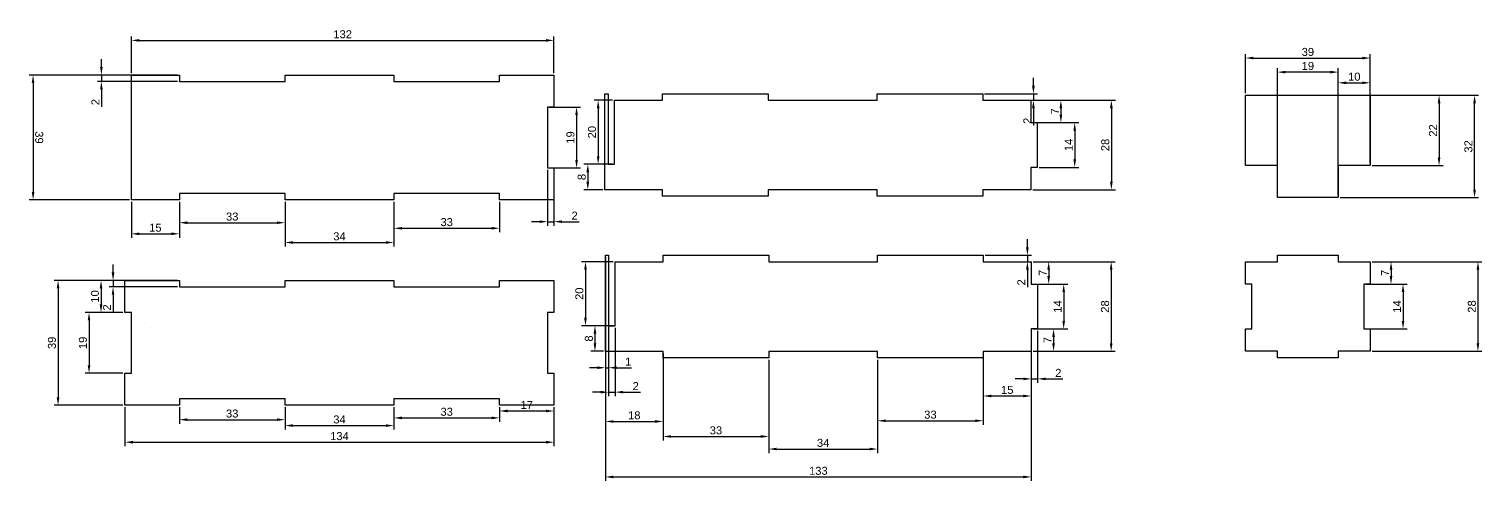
# Model space of a CAD drawing. Header units: millimetres. Extents: x 20 to 474, y 11 to 153.
import ezdxf

# ---------------------------------------------------------------- set-up
doc = ezdxf.new("R2010")
doc.units = ezdxf.units.MM
doc.styles.get("Standard").update_dxf_attribs({"font": 'arial.ttf'})
doc.dimstyles.new('ISO-25', dxfattribs={"dimtxt": 2.5, "dimasz": 2.5, "dimexe": 1.25, "dimexo": 0.625, "dimtad": 1, "dimtxsty": 'Standard', "dimcen": 2.5, "dimadec": 0, "dimazin": 0, "dimtfac": 1, "dimtmove": 0, "dimatfit": 3, "dimfxl": 1, "dimarcsym": 0})

# ---------------------------------------------------------------- blocks, each defined once
blk = doc.blocks.new('*D2')
at = {"color": 0, "lineweight": -2, "transparency": 16777216}
for p, q in [((42.64, 140.8), (42.64, 143.3)), ((66.38, 138.3), (41.39, 138.3)), ((66.38, 136.3), (41.39, 136.3)), ((42.64, 138.3), (42.64, 136.3)), ((42.64, 133.8), (42.64, 128.39))]:
    blk.add_line(p, q, dxfattribs=at)
at = {"color": 0, "transparency": 16777216}
for points in [[(42.22, 140.8), (43.06, 140.8), (42.64, 138.3)], [(42.22, 133.8), (43.06, 133.8), (42.64, 136.3)]]:
    blk.add_solid(points, dxfattribs=at)
at = {"layer": 'Defpoints', "color": 0, "transparency": 16777216}
for p in [(42.64, 136.3), (67, 138.3), (67, 136.3)]:
    blk.add_point(p, dxfattribs=at)
at = {"color": 0, "transparency": 16777216, "insert": (40.76, 129.85), "char_height": 2.5, "attachment_point": 5, "rotation": 90}
blk.add_mtext('2', dxfattribs=at)
blk = doc.blocks.new('*D3')
at = {"color": 0, "lineweight": -2, "transparency": 16777216}
for p, q in [((51.37, 138.3), (20.05, 138.3)), ((21.3, 135.8), (21.3, 101.8)), ((51.38, 99.3), (20.05, 99.3))]:
    blk.add_line(p, q, dxfattribs=at)
at = {"color": 0, "transparency": 16777216}
for points in [[(21.71, 135.8), (20.88, 135.8), (21.3, 138.3)], [(21.71, 101.8), (20.88, 101.8), (21.3, 99.3)]]:
    blk.add_solid(points, dxfattribs=at)
at = {"layer": 'Defpoints', "color": 0, "transparency": 16777216}
for p in [(52, 138.3), (21.3, 99.3), (52, 99.3)]:
    blk.add_point(p, dxfattribs=at)
at = {"color": 0, "transparency": 16777216, "insert": (23.2, 118.8), "char_height": 2.5, "attachment_point": 5, "rotation": 270.0036}
blk.add_mtext('39', dxfattribs=at)
blk = doc.blocks.new('*D4')
at = {"color": 0, "lineweight": -2, "transparency": 16777216}
for p, q in [((182.63, 128.3), (192.31, 128.3)), ((191.06, 125.8), (191.06, 111.8)), ((182.63, 109.3), (192.31, 109.3))]:
    blk.add_line(p, q, dxfattribs=at)
at = {"color": 0, "transparency": 16777216}
for points in [[(190.65, 125.8), (191.48, 125.8), (191.06, 128.3)], [(190.65, 111.8), (191.48, 111.8), (191.06, 109.3)]]:
    blk.add_solid(points, dxfattribs=at)
at = {"layer": 'Defpoints', "color": 0, "transparency": 16777216}
for p in [(182, 128.3), (182, 109.3), (191.06, 109.3)]:
    blk.add_point(p, dxfattribs=at)
at = {"color": 0, "transparency": 16777216, "insert": (189.16, 118.8), "char_height": 2.5, "attachment_point": 5, "rotation": 90}
blk.add_mtext('19', dxfattribs=at)
blk = doc.blocks.new('*D5')
at = {"color": 0, "lineweight": -2, "transparency": 16777216}
for p, q in [((67, 98.67), (67, 90.92)), ((100, 98.67), (100, 90.92)), ((69.5, 92.17), (97.5, 92.17))]:
    blk.add_line(p, q, dxfattribs=at)
at = {"color": 0, "transparency": 16777216}
for points in [[(69.5, 92.58), (69.5, 91.75), (67, 92.17)], [(97.5, 92.58), (97.5, 91.75), (100, 92.17)]]:
    blk.add_solid(points, dxfattribs=at)
at = {"layer": 'Defpoints', "color": 0, "transparency": 16777216}
for p in [(67, 99.3), (100, 99.3), (100, 92.17)]:
    blk.add_point(p, dxfattribs=at)
at = {"color": 0, "transparency": 16777216, "insert": (83.5, 94.07), "char_height": 2.5, "attachment_point": 5}
blk.add_mtext('33', dxfattribs=at)
blk = doc.blocks.new('*D6')
at = {"color": 0, "lineweight": -2, "transparency": 16777216}
for p, q in [((100, 98.67), (100, 84.74)), ((134, 98.67), (134, 84.74)), ((102.5, 85.99), (131.5, 85.99))]:
    blk.add_line(p, q, dxfattribs=at)
at = {"color": 0, "transparency": 16777216}
for points in [[(102.5, 86.41), (102.5, 85.58), (100, 85.99)], [(131.5, 86.41), (131.5, 85.58), (134, 85.99)]]:
    blk.add_solid(points, dxfattribs=at)
at = {"layer": 'Defpoints', "color": 0, "transparency": 16777216}
for p in [(100, 99.3), (134, 99.3), (134, 85.99)]:
    blk.add_point(p, dxfattribs=at)
at = {"color": 0, "transparency": 16777216, "insert": (117, 87.9), "char_height": 2.5, "attachment_point": 5}
blk.add_mtext('34', dxfattribs=at)
blk = doc.blocks.new('*D7')
at = {"color": 0, "lineweight": -2, "transparency": 16777216}
for p, q in [((134, 98.67), (134, 89.18)), ((167, 98.67), (167, 89.18)), ((136.5, 90.43), (164.5, 90.43))]:
    blk.add_line(p, q, dxfattribs=at)
at = {"color": 0, "transparency": 16777216}
for points in [[(136.5, 90.85), (136.5, 90.02), (134, 90.43)], [(164.5, 90.85), (164.5, 90.02), (167, 90.43)]]:
    blk.add_solid(points, dxfattribs=at)
at = {"layer": 'Defpoints', "color": 0, "transparency": 16777216}
for p in [(134, 99.3), (167, 99.3), (167, 90.43)]:
    blk.add_point(p, dxfattribs=at)
at = {"color": 0, "transparency": 16777216, "insert": (150.5, 92.34), "char_height": 2.5, "attachment_point": 5}
blk.add_mtext('33', dxfattribs=at)
blk = doc.blocks.new('*D8')
at = {"color": 0, "lineweight": -2, "transparency": 16777216}
for p, q in [((52, 138.92), (52, 150.38)), ((184, 138.92), (184, 150.38)), ((54.5, 149.13), (181.5, 149.13))]:
    blk.add_line(p, q, dxfattribs=at)
at = {"color": 0, "transparency": 16777216}
for points in [[(54.5, 149.54), (54.5, 148.71), (52, 149.13)], [(181.5, 149.54), (181.5, 148.71), (184, 149.13)]]:
    blk.add_solid(points, dxfattribs=at)
at = {"layer": 'Defpoints', "color": 0, "transparency": 16777216}
for p in [(184, 149.13), (52, 138.3), (184, 138.3)]:
    blk.add_point(p, dxfattribs=at)
at = {"color": 0, "transparency": 16777216, "insert": (118, 151.03), "char_height": 2.5, "attachment_point": 5}
blk.add_mtext('132', dxfattribs=at)
blk = doc.blocks.new('*D9')
at = {"color": 0, "lineweight": -2, "transparency": 16777216}
for p, q in [((52, 98.67), (52, 87.45)), ((67, 98.67), (67, 87.45)), ((54.5, 88.7), (64.5, 88.7))]:
    blk.add_line(p, q, dxfattribs=at)
at = {"color": 0, "transparency": 16777216}
for points in [[(54.5, 89.12), (54.5, 88.28), (52, 88.7)], [(64.5, 89.12), (64.5, 88.28), (67, 88.7)]]:
    blk.add_solid(points, dxfattribs=at)
at = {"layer": 'Defpoints', "color": 0, "transparency": 16777216}
for p in [(52, 99.3), (67, 99.3), (67, 88.7)]:
    blk.add_point(p, dxfattribs=at)
at = {"color": 0, "transparency": 16777216, "insert": (59.5, 90.6), "char_height": 2.5, "attachment_point": 5}
blk.add_mtext('15', dxfattribs=at)
blk = doc.blocks.new('*D10')
at = {"color": 0, "lineweight": -2, "transparency": 16777216}
for p, q in [((182, 108.67), (182, 91.24)), ((184, 108.67), (184, 91.24)), ((179.5, 92.49), (177, 92.49)), ((182, 92.49), (184, 92.49)), ((186.5, 92.49), (191.91, 92.49))]:
    blk.add_line(p, q, dxfattribs=at)
at = {"color": 0, "transparency": 16777216}
for points in [[(179.5, 92.91), (179.5, 92.08), (182, 92.49)], [(186.5, 92.91), (186.5, 92.08), (184, 92.49)]]:
    blk.add_solid(points, dxfattribs=at)
at = {"layer": 'Defpoints', "color": 0, "transparency": 16777216}
for p in [(182, 109.3), (184, 109.3), (184, 92.49)]:
    blk.add_point(p, dxfattribs=at)
at = {"color": 0, "transparency": 16777216, "insert": (190.45, 94.37), "char_height": 2.5, "attachment_point": 5}
blk.add_mtext('2', dxfattribs=at)
blk = doc.blocks.new('*D11')
at = {"color": 0, "lineweight": -2, "transparency": 16777216}
for p, q in [((50, 34.52), (50, 22.34)), ((184, 34.52), (184, 22.34)), ((52.5, 23.59), (181.5, 23.59))]:
    blk.add_line(p, q, dxfattribs=at)
at = {"color": 0, "transparency": 16777216}
for points in [[(52.5, 24.01), (52.5, 23.17), (50, 23.59)], [(181.5, 24.01), (181.5, 23.17), (184, 23.59)]]:
    blk.add_solid(points, dxfattribs=at)
at = {"layer": 'Defpoints', "color": 0, "transparency": 16777216}
for p in [(50, 35.14), (184, 35.14), (184, 23.59)]:
    blk.add_point(p, dxfattribs=at)
at = {"color": 0, "transparency": 16777216, "insert": (117, 25.49), "char_height": 2.5, "attachment_point": 5}
blk.add_mtext('134', dxfattribs=at)
blk = doc.blocks.new('*D12')
at = {"color": 0, "lineweight": -2, "transparency": 16777216}
for p, q in [((67, 34.52), (67, 29.39)), ((100, 34.52), (100, 29.39)), ((69.5, 30.64), (97.5, 30.64))]:
    blk.add_line(p, q, dxfattribs=at)
at = {"color": 0, "transparency": 16777216}
for points in [[(69.5, 31.06), (69.5, 30.22), (67, 30.64)], [(97.5, 31.06), (97.5, 30.22), (100, 30.64)]]:
    blk.add_solid(points, dxfattribs=at)
at = {"layer": 'Defpoints', "color": 0, "transparency": 16777216}
for p in [(67, 35.14), (100, 35.14), (100, 30.64)]:
    blk.add_point(p, dxfattribs=at)
at = {"color": 0, "transparency": 16777216, "insert": (83.5, 32.54), "char_height": 2.5, "attachment_point": 5}
blk.add_mtext('33', dxfattribs=at)
blk = doc.blocks.new('*D13')
at = {"color": 0, "lineweight": -2, "transparency": 16777216}
for p, q in [((100, 34.52), (100, 27.55)), ((134, 34.52), (134, 27.55)), ((102.5, 28.8), (131.5, 28.8))]:
    blk.add_line(p, q, dxfattribs=at)
at = {"color": 0, "transparency": 16777216}
for points in [[(102.5, 29.21), (102.5, 28.38), (100, 28.8)], [(131.5, 29.21), (131.5, 28.38), (134, 28.8)]]:
    blk.add_solid(points, dxfattribs=at)
at = {"layer": 'Defpoints', "color": 0, "transparency": 16777216}
for p in [(100, 35.14), (134, 35.14), (134, 28.8)]:
    blk.add_point(p, dxfattribs=at)
at = {"color": 0, "transparency": 16777216, "insert": (117, 30.7), "char_height": 2.5, "attachment_point": 5}
blk.add_mtext('34', dxfattribs=at)
blk = doc.blocks.new('*D14')
at = {"color": 0, "lineweight": -2, "transparency": 16777216}
for p, q in [((134, 34.52), (134, 29.93)), ((167, 34.52), (167, 29.93)), ((136.5, 31.18), (164.5, 31.18))]:
    blk.add_line(p, q, dxfattribs=at)
at = {"color": 0, "transparency": 16777216}
for points in [[(136.5, 31.6), (136.5, 30.77), (134, 31.18)], [(164.5, 31.6), (164.5, 30.77), (167, 31.18)]]:
    blk.add_solid(points, dxfattribs=at)
at = {"layer": 'Defpoints', "color": 0, "transparency": 16777216}
for p in [(134, 35.14), (167, 35.14), (167, 31.18)]:
    blk.add_point(p, dxfattribs=at)
at = {"color": 0, "transparency": 16777216, "insert": (150.5, 33.09), "char_height": 2.5, "attachment_point": 5}
blk.add_mtext('33', dxfattribs=at)
blk = doc.blocks.new('*D15')
at = {"color": 0, "lineweight": -2, "transparency": 16777216}
for p, q in [((167, 34.52), (167, 32.1)), ((169.5, 33.35), (181.5, 33.35)), ((184, 34.52), (184, 32.1))]:
    blk.add_line(p, q, dxfattribs=at)
at = {"color": 0, "transparency": 16777216}
for points in [[(169.5, 33.77), (169.5, 32.94), (167, 33.35)], [(181.5, 33.77), (181.5, 32.94), (184, 33.35)]]:
    blk.add_solid(points, dxfattribs=at)
at = {"layer": 'Defpoints', "color": 0, "transparency": 16777216}
for p in [(167, 35.14), (184, 35.14), (184, 33.35)]:
    blk.add_point(p, dxfattribs=at)
at = {"color": 0, "transparency": 16777216, "insert": (175.5, 35.23), "char_height": 2.5, "attachment_point": 5}
blk.add_mtext('17', dxfattribs=at)
blk = doc.blocks.new('*D16')
at = {"color": 0, "lineweight": -2, "transparency": 16777216}
for p, q in [((49.38, 64.14), (37.53, 64.14)), ((38.78, 61.64), (38.78, 47.64)), ((49.38, 45.14), (37.53, 45.14))]:
    blk.add_line(p, q, dxfattribs=at)
at = {"color": 0, "transparency": 16777216}
for points in [[(38.36, 61.64), (39.19, 61.64), (38.78, 64.14)], [(38.36, 47.64), (39.19, 47.64), (38.78, 45.14)]]:
    blk.add_solid(points, dxfattribs=at)
at = {"layer": 'Defpoints', "color": 0, "transparency": 16777216}
for p in [(50, 64.14), (38.78, 45.14), (50, 45.14)]:
    blk.add_point(p, dxfattribs=at)
at = {"color": 0, "transparency": 16777216, "insert": (36.88, 54.64), "char_height": 2.5, "attachment_point": 5, "rotation": 90}
blk.add_mtext('19', dxfattribs=at)
blk = doc.blocks.new('*D17')
at = {"color": 0, "lineweight": -2, "transparency": 16777216}
for p, q in [((200.09, 81.36), (200.09, 45.62)), ((201.09, 81.36), (201.09, 45.62)), ((197.59, 46.87), (195.09, 46.87)), ((200.09, 46.87), (201.09, 46.87)), ((203.59, 46.87), (208.26, 46.87))]:
    blk.add_line(p, q, dxfattribs=at)
at = {"color": 0, "transparency": 16777216}
for points in [[(197.59, 47.28), (197.59, 46.45), (200.09, 46.87)], [(203.59, 47.28), (203.59, 46.45), (201.09, 46.87)]]:
    blk.add_solid(points, dxfattribs=at)
at = {"layer": 'Defpoints', "color": 0, "transparency": 16777216}
for p in [(200.09, 81.99), (201.09, 81.99), (201.09, 46.87)]:
    blk.add_point(p, dxfattribs=at)
at = {"color": 0, "transparency": 16777216, "insert": (207.18, 48.75), "char_height": 2.5, "attachment_point": 5}
blk.add_mtext('1', dxfattribs=at)
blk = doc.blocks.new('*D18')
at = {"color": 0, "lineweight": -2, "transparency": 16777216}
for p, q in [((201.09, 59.36), (201.09, 37.99)), ((203.09, 59.36), (203.09, 37.99)), ((198.59, 39.24), (196.09, 39.24)), ((201.09, 39.24), (203.09, 39.24)), ((205.59, 39.24), (211, 39.24))]:
    blk.add_line(p, q, dxfattribs=at)
at = {"color": 0, "transparency": 16777216}
for points in [[(198.59, 39.65), (198.59, 38.82), (201.09, 39.24)], [(205.59, 39.65), (205.59, 38.82), (203.09, 39.24)]]:
    blk.add_solid(points, dxfattribs=at)
at = {"layer": 'Defpoints', "color": 0, "transparency": 16777216}
for p in [(201.09, 59.99), (203.09, 59.99), (203.09, 39.24)]:
    blk.add_point(p, dxfattribs=at)
at = {"color": 0, "transparency": 16777216, "insert": (209.54, 41.12), "char_height": 2.5, "attachment_point": 5}
blk.add_mtext('2', dxfattribs=at)
blk = doc.blocks.new('*D19')
at = {"color": 0, "lineweight": -2, "transparency": 16777216}
for p, q in [((200.09, 51.36), (200.09, 28.83)), ((218.09, 51.36), (218.09, 28.83)), ((202.59, 30.08), (215.59, 30.08))]:
    blk.add_line(p, q, dxfattribs=at)
at = {"color": 0, "transparency": 16777216}
for points in [[(202.59, 30.5), (202.59, 29.66), (200.09, 30.08)], [(215.59, 30.5), (215.59, 29.66), (218.09, 30.08)]]:
    blk.add_solid(points, dxfattribs=at)
at = {"layer": 'Defpoints', "color": 0, "transparency": 16777216}
for p in [(200.09, 51.99), (218.09, 51.99), (218.09, 30.08)]:
    blk.add_point(p, dxfattribs=at)
at = {"color": 0, "transparency": 16777216, "insert": (209.09, 31.98), "char_height": 2.5, "attachment_point": 5}
blk.add_mtext('18', dxfattribs=at)
blk = doc.blocks.new('*D20')
at = {"color": 0, "lineweight": -2, "transparency": 16777216}
for p, q in [((218.09, 49.36), (218.09, 24.14)), ((251.09, 49.36), (251.09, 24.14)), ((220.59, 25.39), (248.59, 25.39))]:
    blk.add_line(p, q, dxfattribs=at)
at = {"color": 0, "transparency": 16777216}
for points in [[(220.59, 25.81), (220.59, 24.97), (218.09, 25.39)], [(248.59, 25.81), (248.59, 24.97), (251.09, 25.39)]]:
    blk.add_solid(points, dxfattribs=at)
at = {"layer": 'Defpoints', "color": 0, "transparency": 16777216}
for p in [(218.09, 49.99), (251.09, 49.99), (251.09, 25.39)]:
    blk.add_point(p, dxfattribs=at)
at = {"color": 0, "transparency": 16777216, "insert": (234.59, 27.29), "char_height": 2.5, "attachment_point": 5}
blk.add_mtext('33', dxfattribs=at)
blk = doc.blocks.new('*D21')
at = {"color": 0, "lineweight": -2, "transparency": 16777216}
for p, q in [((251.09, 49.36), (251.09, 20.22)), ((285.09, 49.36), (285.09, 20.22)), ((253.59, 21.47), (282.59, 21.47))]:
    blk.add_line(p, q, dxfattribs=at)
at = {"color": 0, "transparency": 16777216}
for points in [[(253.59, 21.88), (253.59, 21.05), (251.09, 21.47)], [(282.59, 21.88), (282.59, 21.05), (285.09, 21.47)]]:
    blk.add_solid(points, dxfattribs=at)
at = {"layer": 'Defpoints', "color": 0, "transparency": 16777216}
for p in [(251.09, 49.99), (285.09, 49.99), (285.09, 21.47)]:
    blk.add_point(p, dxfattribs=at)
at = {"color": 0, "transparency": 16777216, "insert": (268.09, 23.37), "char_height": 2.5, "attachment_point": 5}
blk.add_mtext('34', dxfattribs=at)
blk = doc.blocks.new('*D22')
at = {"color": 0, "lineweight": -2, "transparency": 16777216}
for p, q in [((285.09, 49.36), (285.09, 29.05)), ((318.09, 49.36), (318.09, 29.05)), ((287.59, 30.3), (315.59, 30.3))]:
    blk.add_line(p, q, dxfattribs=at)
at = {"color": 0, "transparency": 16777216}
for points in [[(287.59, 30.71), (287.59, 29.88), (285.09, 30.3)], [(315.59, 30.71), (315.59, 29.88), (318.09, 30.3)]]:
    blk.add_solid(points, dxfattribs=at)
at = {"layer": 'Defpoints', "color": 0, "transparency": 16777216}
for p in [(285.09, 49.99), (318.09, 49.99), (318.09, 30.3)]:
    blk.add_point(p, dxfattribs=at)
at = {"color": 0, "transparency": 16777216, "insert": (301.59, 32.2), "char_height": 2.5, "attachment_point": 5}
blk.add_mtext('33', dxfattribs=at)
blk = doc.blocks.new('*D23')
at = {"color": 0, "lineweight": -2, "transparency": 16777216}
for p, q in [((318.09, 51.36), (318.09, 36.79)), ((333.09, 51.36), (333.09, 36.79)), ((320.59, 38.04), (330.59, 38.04))]:
    blk.add_line(p, q, dxfattribs=at)
at = {"color": 0, "transparency": 16777216}
for points in [[(320.59, 38.45), (320.59, 37.62), (318.09, 38.04)], [(330.59, 38.45), (330.59, 37.62), (333.09, 38.04)]]:
    blk.add_solid(points, dxfattribs=at)
at = {"layer": 'Defpoints', "color": 0, "transparency": 16777216}
for p in [(318.09, 51.99), (333.09, 51.99), (333.09, 38.04)]:
    blk.add_point(p, dxfattribs=at)
at = {"color": 0, "transparency": 16777216, "insert": (325.59, 39.94), "char_height": 2.5, "attachment_point": 5}
blk.add_mtext('15', dxfattribs=at)
blk = doc.blocks.new('*D24')
at = {"color": 0, "lineweight": -2, "transparency": 16777216}
for p, q in [((333.09, 58.36), (333.09, 42.13)), ((335.09, 58.36), (335.09, 42.13)), ((330.59, 43.38), (328.09, 43.38)), ((333.09, 43.38), (335.09, 43.38)), ((337.59, 43.38), (343, 43.38))]:
    blk.add_line(p, q, dxfattribs=at)
at = {"color": 0, "transparency": 16777216}
for points in [[(330.59, 43.79), (330.59, 42.96), (333.09, 43.38)], [(337.59, 43.79), (337.59, 42.96), (335.09, 43.38)]]:
    blk.add_solid(points, dxfattribs=at)
at = {"layer": 'Defpoints', "color": 0, "transparency": 16777216}
for p in [(333.09, 58.99), (335.09, 58.99), (335.09, 43.38)]:
    blk.add_point(p, dxfattribs=at)
at = {"color": 0, "transparency": 16777216, "insert": (341.54, 45.26), "char_height": 2.5, "attachment_point": 5}
blk.add_mtext('2', dxfattribs=at)
blk = doc.blocks.new('*D25')
at = {"color": 0, "lineweight": -2, "transparency": 16777216}
for p, q in [((200.09, 51.36), (200.09, 11.5)), ((333.09, 51.36), (333.09, 11.5)), ((202.59, 12.75), (330.59, 12.75))]:
    blk.add_line(p, q, dxfattribs=at)
at = {"color": 0, "transparency": 16777216}
for points in [[(202.59, 13.16), (202.59, 12.33), (200.09, 12.75)], [(330.59, 13.16), (330.59, 12.33), (333.09, 12.75)]]:
    blk.add_solid(points, dxfattribs=at)
at = {"layer": 'Defpoints', "color": 0, "transparency": 16777216}
for p in [(200.09, 51.99), (333.09, 51.99), (333.09, 12.75)]:
    blk.add_point(p, dxfattribs=at)
at = {"color": 0, "transparency": 16777216, "insert": (266.59, 14.65), "char_height": 2.5, "attachment_point": 5}
blk.add_mtext('133', dxfattribs=at)
blk = doc.blocks.new('*D26')
at = {"color": 0, "lineweight": -2, "transparency": 16777216}
for p, q in [((333.72, 79.99), (339.79, 79.99)), ((338.54, 77.49), (338.54, 75.49)), ((333.72, 72.99), (339.79, 72.99))]:
    blk.add_line(p, q, dxfattribs=at)
at = {"color": 0, "transparency": 16777216}
for points in [[(338.12, 77.49), (338.95, 77.49), (338.54, 79.99)], [(338.12, 75.49), (338.95, 75.49), (338.54, 72.99)]]:
    blk.add_solid(points, dxfattribs=at)
at = {"layer": 'Defpoints', "color": 0, "transparency": 16777216}
for p in [(333.09, 79.99), (333.09, 72.99), (338.54, 72.99)]:
    blk.add_point(p, dxfattribs=at)
at = {"color": 0, "transparency": 16777216, "insert": (336.66, 76.49), "char_height": 2.5, "attachment_point": 5, "rotation": 90}
blk.add_mtext('7', dxfattribs=at)
blk = doc.blocks.new('*D27')
at = {"color": 0, "lineweight": -2, "transparency": 16777216}
for p, q in [((335.72, 72.99), (344.48, 72.99)), ((343.23, 70.49), (343.23, 61.49)), ((335.72, 58.99), (344.48, 58.99))]:
    blk.add_line(p, q, dxfattribs=at)
at = {"color": 0, "transparency": 16777216}
for points in [[(342.81, 70.49), (343.64, 70.49), (343.23, 72.99)], [(342.81, 61.49), (343.64, 61.49), (343.23, 58.99)]]:
    blk.add_solid(points, dxfattribs=at)
at = {"layer": 'Defpoints', "color": 0, "transparency": 16777216}
for p in [(335.09, 72.99), (335.09, 58.99), (343.23, 58.99)]:
    blk.add_point(p, dxfattribs=at)
at = {"color": 0, "transparency": 16777216, "insert": (341.35, 65.99), "char_height": 2.5, "attachment_point": 5, "rotation": 90}
blk.add_mtext('14', dxfattribs=at)
blk = doc.blocks.new('*D28')
at = {"color": 0, "lineweight": -2, "transparency": 16777216}
for p, q in [((333.72, 58.99), (341.31, 58.99)), ((340.06, 56.49), (340.06, 54.49)), ((333.72, 51.99), (341.31, 51.99))]:
    blk.add_line(p, q, dxfattribs=at)
at = {"color": 0, "transparency": 16777216}
for points in [[(339.65, 56.49), (340.48, 56.49), (340.06, 58.99)], [(339.65, 54.49), (340.48, 54.49), (340.06, 51.99)]]:
    blk.add_solid(points, dxfattribs=at)
at = {"layer": 'Defpoints', "color": 0, "transparency": 16777216}
for p in [(333.09, 58.99), (333.09, 51.99), (340.06, 51.99)]:
    blk.add_point(p, dxfattribs=at)
at = {"color": 0, "transparency": 16777216, "insert": (338.19, 55.49), "char_height": 2.5, "attachment_point": 5, "rotation": 90}
blk.add_mtext('7', dxfattribs=at)
blk = doc.blocks.new('*D29')
at = {"color": 0, "lineweight": -2, "transparency": 16777216}
for p, q in [((331.88, 84.49), (331.88, 86.99)), ((318.72, 81.99), (333.13, 81.99)), ((331.88, 81.99), (331.88, 79.99)), ((318.72, 79.99), (333.13, 79.99)), ((331.88, 77.49), (331.88, 72.08))]:
    blk.add_line(p, q, dxfattribs=at)
at = {"color": 0, "transparency": 16777216}
for points in [[(331.47, 84.49), (332.3, 84.49), (331.88, 81.99)], [(331.47, 77.49), (332.3, 77.49), (331.88, 79.99)]]:
    blk.add_solid(points, dxfattribs=at)
at = {"layer": 'Defpoints', "color": 0, "transparency": 16777216}
for p in [(318.09, 81.99), (318.09, 79.99), (331.88, 79.99)]:
    blk.add_point(p, dxfattribs=at)
at = {"color": 0, "transparency": 16777216, "insert": (330, 73.53), "char_height": 2.5, "attachment_point": 5, "rotation": 90}
blk.add_mtext('2', dxfattribs=at)
blk = doc.blocks.new('*D30')
at = {"color": 0, "lineweight": -2, "transparency": 16777216}
for p, q in [((333.72, 79.99), (359.31, 79.99)), ((358.06, 77.49), (358.06, 54.49)), ((333.72, 51.99), (359.31, 51.99))]:
    blk.add_line(p, q, dxfattribs=at)
at = {"color": 0, "transparency": 16777216}
for points in [[(357.64, 77.49), (358.47, 77.49), (358.06, 79.99)], [(357.64, 54.49), (358.47, 54.49), (358.06, 51.99)]]:
    blk.add_solid(points, dxfattribs=at)
at = {"layer": 'Defpoints', "color": 0, "transparency": 16777216}
for p in [(333.09, 79.99), (333.09, 51.99), (358.06, 51.99)]:
    blk.add_point(p, dxfattribs=at)
at = {"color": 0, "transparency": 16777216, "insert": (356.16, 65.99), "char_height": 2.5, "attachment_point": 5, "rotation": 90}
blk.add_mtext('28', dxfattribs=at)
blk = doc.blocks.new('*D31')
at = {"color": 0, "lineweight": -2, "transparency": 16777216}
for p, q in [((49.38, 74.14), (27.85, 74.14)), ((29.1, 71.64), (29.1, 37.64)), ((49.38, 35.14), (27.85, 35.14))]:
    blk.add_line(p, q, dxfattribs=at)
at = {"color": 0, "transparency": 16777216}
for points in [[(28.69, 71.64), (29.52, 71.64), (29.1, 74.14)], [(28.69, 37.64), (29.52, 37.64), (29.1, 35.14)]]:
    blk.add_solid(points, dxfattribs=at)
at = {"layer": 'Defpoints', "color": 0, "transparency": 16777216}
for p in [(50, 74.14), (29.1, 35.14), (50, 35.14)]:
    blk.add_point(p, dxfattribs=at)
at = {"color": 0, "transparency": 16777216, "insert": (27.2, 54.64), "char_height": 2.5, "attachment_point": 5, "rotation": 90}
blk.add_mtext('39', dxfattribs=at)
blk = doc.blocks.new('*D32')
at = {"color": 0, "lineweight": -2, "transparency": 16777216}
for p, q in [((49.38, 74.14), (41.28, 74.14)), ((42.53, 71.64), (42.53, 66.64)), ((49.38, 64.14), (41.28, 64.14))]:
    blk.add_line(p, q, dxfattribs=at)
at = {"color": 0, "transparency": 16777216}
for points in [[(42.11, 71.64), (42.94, 71.64), (42.53, 74.14)], [(42.11, 66.64), (42.94, 66.64), (42.53, 64.14)]]:
    blk.add_solid(points, dxfattribs=at)
at = {"layer": 'Defpoints', "color": 0, "transparency": 16777216}
for p in [(50, 74.14), (42.53, 64.14), (50, 64.14)]:
    blk.add_point(p, dxfattribs=at)
at = {"color": 0, "transparency": 16777216, "insert": (40.63, 69.14), "char_height": 2.5, "attachment_point": 5, "rotation": 90}
blk.add_mtext('10', dxfattribs=at)
blk = doc.blocks.new('*D33')
at = {"color": 0, "lineweight": -2, "transparency": 16777216}
for p, q in [((46.28, 76.64), (46.28, 79.14)), ((66.38, 74.14), (45.03, 74.14)), ((46.28, 74.14), (46.28, 72.14)), ((66.38, 72.14), (45.03, 72.14)), ((46.28, 69.64), (46.28, 64.24))]:
    blk.add_line(p, q, dxfattribs=at)
at = {"color": 0, "transparency": 16777216}
for points in [[(45.86, 76.64), (46.69, 76.64), (46.28, 74.14)], [(45.86, 69.64), (46.69, 69.64), (46.28, 72.14)]]:
    blk.add_solid(points, dxfattribs=at)
at = {"layer": 'Defpoints', "color": 0, "transparency": 16777216}
for p in [(67, 74.14), (46.28, 72.14), (67, 72.14)]:
    blk.add_point(p, dxfattribs=at)
at = {"color": 0, "transparency": 16777216, "insert": (44.4, 65.69), "char_height": 2.5, "attachment_point": 5, "rotation": 90}
blk.add_mtext('2', dxfattribs=at)
blk = doc.blocks.new('*D34')
at = {"color": 0, "lineweight": -2, "transparency": 16777216}
for p, q in [((400, 132.62), (400, 144.86)), ((402.5, 143.61), (436.5, 143.61)), ((439, 132.62), (439, 144.86))]:
    blk.add_line(p, q, dxfattribs=at)
at = {"color": 0, "transparency": 16777216}
for points in [[(402.5, 144.03), (402.5, 143.2), (400, 143.61)], [(436.5, 144.03), (436.5, 143.2), (439, 143.61)]]:
    blk.add_solid(points, dxfattribs=at)
at = {"layer": 'Defpoints', "color": 0, "transparency": 16777216}
for p in [(439, 143.61), (400, 132), (439, 132)]:
    blk.add_point(p, dxfattribs=at)
at = {"color": 0, "transparency": 16777216, "insert": (419.5, 145.51), "char_height": 2.5, "attachment_point": 5}
blk.add_mtext('39', dxfattribs=at)
blk = doc.blocks.new('*D35')
at = {"color": 0, "lineweight": -2, "transparency": 16777216}
for p, q in [((439.63, 132), (461.73, 132)), ((460.48, 129.5), (460.48, 112.5)), ((439.63, 110), (461.73, 110))]:
    blk.add_line(p, q, dxfattribs=at)
at = {"color": 0, "transparency": 16777216}
for points in [[(460.06, 129.5), (460.9, 129.5), (460.48, 132)], [(460.06, 112.5), (460.9, 112.5), (460.48, 110)]]:
    blk.add_solid(points, dxfattribs=at)
at = {"layer": 'Defpoints', "color": 0, "transparency": 16777216}
for p in [(439, 132), (439, 110), (460.48, 110)]:
    blk.add_point(p, dxfattribs=at)
at = {"color": 0, "transparency": 16777216, "insert": (458.6, 121), "char_height": 2.5, "attachment_point": 5, "rotation": 90}
blk.add_mtext('22', dxfattribs=at)
blk = doc.blocks.new('*D36')
at = {"color": 0, "lineweight": -2, "transparency": 16777216}
for p, q in [((429, 110.62), (429, 137.13)), ((439, 110.62), (439, 137.13)), ((431.5, 135.88), (436.5, 135.88))]:
    blk.add_line(p, q, dxfattribs=at)
at = {"color": 0, "transparency": 16777216}
for points in [[(431.5, 136.29), (431.5, 135.46), (429, 135.88)], [(436.5, 136.29), (436.5, 135.46), (439, 135.88)]]:
    blk.add_solid(points, dxfattribs=at)
at = {"layer": 'Defpoints', "color": 0, "transparency": 16777216}
for p in [(439, 135.88), (429, 110), (439, 110)]:
    blk.add_point(p, dxfattribs=at)
at = {"color": 0, "transparency": 16777216, "insert": (434, 137.78), "char_height": 2.5, "attachment_point": 5}
blk.add_mtext('10', dxfattribs=at)
blk = doc.blocks.new('*D37')
at = {"color": 0, "lineweight": -2, "transparency": 16777216}
for p, q in [((410, 100.62), (410, 140.47)), ((426.5, 139.22), (412.5, 139.22)), ((429, 100.62), (429, 140.47))]:
    blk.add_line(p, q, dxfattribs=at)
at = {"color": 0, "transparency": 16777216}
for points in [[(412.5, 139.63), (412.5, 138.8), (410, 139.22)], [(426.5, 139.63), (426.5, 138.8), (429, 139.22)]]:
    blk.add_solid(points, dxfattribs=at)
at = {"layer": 'Defpoints', "color": 0, "transparency": 16777216}
for p in [(410, 139.22), (410, 100), (429, 100)]:
    blk.add_point(p, dxfattribs=at)
at = {"color": 0, "transparency": 16777216, "insert": (419.5, 141.12), "char_height": 2.5, "attachment_point": 5}
blk.add_mtext('19', dxfattribs=at)
blk = doc.blocks.new('*D38')
at = {"color": 0, "lineweight": -2, "transparency": 16777216}
for p, q in [((429.63, 132), (472.81, 132)), ((471.56, 102.5), (471.56, 129.5)), ((429.63, 100), (472.81, 100))]:
    blk.add_line(p, q, dxfattribs=at)
at = {"color": 0, "transparency": 16777216}
for points in [[(471.15, 129.5), (471.98, 129.5), (471.56, 132)], [(471.15, 102.5), (471.98, 102.5), (471.56, 100)]]:
    blk.add_solid(points, dxfattribs=at)
at = {"layer": 'Defpoints', "color": 0, "transparency": 16777216}
for p in [(429, 132), (471.56, 132), (429, 100)]:
    blk.add_point(p, dxfattribs=at)
at = {"color": 0, "transparency": 16777216, "insert": (469.66, 116), "char_height": 2.5, "attachment_point": 5, "rotation": 90}
blk.add_mtext('32', dxfattribs=at)
blk = doc.blocks.new('*D39')
at = {"color": 0, "lineweight": -2, "transparency": 16777216}
for p, q in [((437.63, 73), (450.47, 73)), ((449.22, 70.5), (449.22, 61.5)), ((437.63, 59), (450.47, 59))]:
    blk.add_line(p, q, dxfattribs=at)
at = {"color": 0, "transparency": 16777216}
for points in [[(448.81, 70.5), (449.64, 70.5), (449.22, 73)], [(448.81, 61.5), (449.64, 61.5), (449.22, 59)]]:
    blk.add_solid(points, dxfattribs=at)
at = {"layer": 'Defpoints', "color": 0, "transparency": 16777216}
for p in [(437, 73), (437, 59), (449.22, 59)]:
    blk.add_point(p, dxfattribs=at)
at = {"color": 0, "transparency": 16777216, "insert": (447.34, 66), "char_height": 2.5, "attachment_point": 5, "rotation": 90}
blk.add_mtext('14', dxfattribs=at)
blk = doc.blocks.new('*D40')
at = {"color": 0, "lineweight": -2, "transparency": 16777216}
for p, q in [((439.63, 80), (473.87, 80)), ((472.62, 77.5), (472.62, 54.5)), ((439.63, 52), (473.87, 52))]:
    blk.add_line(p, q, dxfattribs=at)
at = {"color": 0, "transparency": 16777216}
for points in [[(472.2, 77.5), (473.04, 77.5), (472.62, 80)], [(472.2, 54.5), (473.04, 54.5), (472.62, 52)]]:
    blk.add_solid(points, dxfattribs=at)
at = {"layer": 'Defpoints', "color": 0, "transparency": 16777216}
for p in [(439, 80), (439, 52), (472.62, 52)]:
    blk.add_point(p, dxfattribs=at)
at = {"color": 0, "transparency": 16777216, "insert": (470.72, 66), "char_height": 2.5, "attachment_point": 5, "rotation": 90}
blk.add_mtext('28', dxfattribs=at)
blk = doc.blocks.new('*D41')
at = {"color": 0, "lineweight": -2, "transparency": 16777216}
for p, q in [((439.63, 80), (446.72, 80)), ((445.47, 77.5), (445.47, 75.5)), ((439.63, 73), (446.72, 73))]:
    blk.add_line(p, q, dxfattribs=at)
at = {"color": 0, "transparency": 16777216}
for points in [[(445.06, 77.5), (445.89, 77.5), (445.47, 80)], [(445.06, 75.5), (445.89, 75.5), (445.47, 73)]]:
    blk.add_solid(points, dxfattribs=at)
at = {"layer": 'Defpoints', "color": 0, "transparency": 16777216}
for p in [(439, 80), (439, 73), (445.47, 73)]:
    blk.add_point(p, dxfattribs=at)
at = {"color": 0, "transparency": 16777216, "insert": (443.6, 76.5), "char_height": 2.5, "attachment_point": 5, "rotation": 90}
blk.add_mtext('7', dxfattribs=at)
blk = doc.blocks.new('*D42')
at = {"color": 0, "lineweight": -2, "transparency": 16777216}
for p, q in [((333.77, 134.95), (333.77, 137.45)), ((318.54, 132.45), (335.02, 132.45)), ((333.77, 132.45), (333.77, 130.45)), ((318.54, 130.45), (335.02, 130.45)), ((333.77, 127.95), (333.77, 122.54))]:
    blk.add_line(p, q, dxfattribs=at)
at = {"color": 0, "transparency": 16777216}
for points in [[(333.35, 134.95), (334.18, 134.95), (333.77, 132.45)], [(333.35, 127.95), (334.18, 127.95), (333.77, 130.45)]]:
    blk.add_solid(points, dxfattribs=at)
at = {"layer": 'Defpoints', "color": 0, "transparency": 16777216}
for p in [(317.92, 132.45), (317.92, 130.45), (333.77, 130.45)]:
    blk.add_point(p, dxfattribs=at)
at = {"color": 0, "transparency": 16777216, "insert": (331.89, 123.99), "char_height": 2.5, "attachment_point": 5, "rotation": 90}
blk.add_mtext('2', dxfattribs=at)
blk = doc.blocks.new('*D43')
at = {"color": 0, "lineweight": -2, "transparency": 16777216}
for p, q in [((333.54, 130.45), (343.6, 130.45)), ((342.35, 127.95), (342.35, 125.95)), ((333.54, 123.45), (343.6, 123.45))]:
    blk.add_line(p, q, dxfattribs=at)
at = {"color": 0, "transparency": 16777216}
for points in [[(341.93, 127.95), (342.76, 127.95), (342.35, 130.45)], [(341.93, 125.95), (342.76, 125.95), (342.35, 123.45)]]:
    blk.add_solid(points, dxfattribs=at)
at = {"layer": 'Defpoints', "color": 0, "transparency": 16777216}
for p in [(332.92, 130.45), (332.92, 123.45), (342.35, 123.45)]:
    blk.add_point(p, dxfattribs=at)
at = {"color": 0, "transparency": 16777216, "insert": (340.47, 126.95), "char_height": 2.5, "attachment_point": 5, "rotation": 90}
blk.add_mtext('7', dxfattribs=at)
blk = doc.blocks.new('*D44')
at = {"color": 0, "lineweight": -2, "transparency": 16777216}
for p, q in [((335.54, 123.45), (347.92, 123.45)), ((346.67, 120.95), (346.67, 111.95)), ((335.54, 109.45), (347.92, 109.45))]:
    blk.add_line(p, q, dxfattribs=at)
at = {"color": 0, "transparency": 16777216}
for points in [[(346.26, 120.95), (347.09, 120.95), (346.67, 123.45)], [(346.26, 111.95), (347.09, 111.95), (346.67, 109.45)]]:
    blk.add_solid(points, dxfattribs=at)
at = {"layer": 'Defpoints', "color": 0, "transparency": 16777216}
for p in [(334.92, 123.45), (334.92, 109.45), (346.67, 109.45)]:
    blk.add_point(p, dxfattribs=at)
at = {"color": 0, "transparency": 16777216, "insert": (344.79, 116.45), "char_height": 2.5, "attachment_point": 5, "rotation": 90}
blk.add_mtext('14', dxfattribs=at)
blk = doc.blocks.new('*D45')
at = {"color": 0, "lineweight": -2, "transparency": 16777216}
for p, q in [((333.54, 130.45), (359.36, 130.45)), ((358.11, 127.95), (358.11, 104.95)), ((333.54, 102.45), (359.36, 102.45))]:
    blk.add_line(p, q, dxfattribs=at)
at = {"color": 0, "transparency": 16777216}
for points in [[(357.7, 127.95), (358.53, 127.95), (358.11, 130.45)], [(357.7, 104.95), (358.53, 104.95), (358.11, 102.45)]]:
    blk.add_solid(points, dxfattribs=at)
at = {"layer": 'Defpoints', "color": 0, "transparency": 16777216}
for p in [(332.92, 130.45), (332.92, 102.45), (358.11, 102.45)]:
    blk.add_point(p, dxfattribs=at)
at = {"color": 0, "transparency": 16777216, "insert": (356.21, 116.45), "char_height": 2.5, "attachment_point": 5, "rotation": 90}
blk.add_mtext('28', dxfattribs=at)
blk = doc.blocks.new('*D46')
at = {"color": 0, "lineweight": -2, "transparency": 16777216}
for p, q in [((202.29, 130.45), (196.56, 130.45)), ((197.81, 127.95), (197.81, 112.95)), ((202.29, 110.45), (196.56, 110.45))]:
    blk.add_line(p, q, dxfattribs=at)
at = {"color": 0, "transparency": 16777216}
for points in [[(197.4, 127.95), (198.23, 127.95), (197.81, 130.45)], [(197.4, 112.95), (198.23, 112.95), (197.81, 110.45)]]:
    blk.add_solid(points, dxfattribs=at)
at = {"layer": 'Defpoints', "color": 0, "transparency": 16777216}
for p in [(202.92, 130.45), (197.81, 110.45), (202.92, 110.45)]:
    blk.add_point(p, dxfattribs=at)
at = {"color": 0, "transparency": 16777216, "insert": (195.91, 120.45), "char_height": 2.5, "attachment_point": 5, "rotation": 90}
blk.add_mtext('20', dxfattribs=at)
blk = doc.blocks.new('*D47')
at = {"color": 0, "lineweight": -2, "transparency": 16777216}
for p, q in [((199.29, 110.45), (193.33, 110.45)), ((194.58, 107.95), (194.58, 104.95)), ((199.29, 102.45), (193.33, 102.45))]:
    blk.add_line(p, q, dxfattribs=at)
at = {"color": 0, "transparency": 16777216}
for points in [[(194.16, 107.95), (195, 107.95), (194.58, 110.45)], [(194.16, 104.95), (195, 104.95), (194.58, 102.45)]]:
    blk.add_solid(points, dxfattribs=at)
at = {"layer": 'Defpoints', "color": 0, "transparency": 16777216}
for p in [(199.92, 110.45), (194.58, 102.45), (199.92, 102.45)]:
    blk.add_point(p, dxfattribs=at)
at = {"color": 0, "transparency": 16777216, "insert": (192.68, 106.45), "char_height": 2.5, "attachment_point": 5, "rotation": 90}
blk.add_mtext('8', dxfattribs=at)
blk = doc.blocks.new('*D48')
at = {"color": 0, "lineweight": -2, "transparency": 16777216}
for p, q in [((202.47, 79.99), (192.6, 79.99)), ((193.85, 77.49), (193.85, 62.49)), ((202.47, 59.99), (192.6, 59.99))]:
    blk.add_line(p, q, dxfattribs=at)
at = {"color": 0, "transparency": 16777216}
for points in [[(193.43, 77.49), (194.27, 77.49), (193.85, 79.99)], [(193.43, 62.49), (194.27, 62.49), (193.85, 59.99)]]:
    blk.add_solid(points, dxfattribs=at)
at = {"layer": 'Defpoints', "color": 0, "transparency": 16777216}
for p in [(203.09, 79.99), (193.85, 59.99), (203.09, 59.99)]:
    blk.add_point(p, dxfattribs=at)
at = {"color": 0, "transparency": 16777216, "insert": (191.95, 69.99), "char_height": 2.5, "attachment_point": 5, "rotation": 90}
blk.add_mtext('20', dxfattribs=at)
blk = doc.blocks.new('*D49')
at = {"color": 0, "lineweight": -2, "transparency": 16777216}
for p, q in [((199.47, 59.99), (195.56, 59.99)), ((196.81, 57.49), (196.81, 54.49)), ((199.47, 51.99), (195.56, 51.99))]:
    blk.add_line(p, q, dxfattribs=at)
at = {"color": 0, "transparency": 16777216}
for points in [[(196.39, 57.49), (197.23, 57.49), (196.81, 59.99)], [(196.39, 54.49), (197.23, 54.49), (196.81, 51.99)]]:
    blk.add_solid(points, dxfattribs=at)
at = {"layer": 'Defpoints', "color": 0, "transparency": 16777216}
for p in [(200.09, 59.99), (196.81, 51.99), (200.09, 51.99)]:
    blk.add_point(p, dxfattribs=at)
at = {"color": 0, "transparency": 16777216, "insert": (194.91, 55.99), "char_height": 2.5, "attachment_point": 5, "rotation": 90}
blk.add_mtext('8', dxfattribs=at)

msp = doc.modelspace()

# ---------------------------------------------------------------- linework, layer by layer
for p, q in [((51.998, 128.299), (51.998, 138.299)), ((51.998, 138.299), (67, 138.299)), ((67, 138.299), (67, 136.299)), ((67, 136.299), (100, 136.299)), ((100, 136.299), (100, 138.299)), ((100, 138.299), (100, 138.299)), ((100, 138.299), (134, 138.299)), ((134, 138.299), (134, 136.299)), ((134, 136.299), (167, 136.299)), ((167, 136.299), (167, 138.299)), ((167, 138.299), (184, 138.299)), ((184, 138.299), (184, 128.299)), ((199.919, 102.447), (199.919, 132.447)), ((199.919, 132.447), (200.919, 132.447)), ((200.919, 132.447), (200.919, 110.447)), ((217.919, 130.447), (217.919, 132.447)), ((217.919, 132.447), (250.919, 132.447)), ((250.919, 132.447), (250.919, 130.447)), ((284.919, 130.447), (284.919, 132.447)), ((284.919, 132.447), (317.919, 132.447)), ((317.919, 132.447), (317.919, 130.447)), ((400, 110), (400, 132)), ((400, 132), (439, 132)), ((439, 132), (439, 110)), ((52, 109.299), (52, 128.299)), ((184, 128.299), (182, 128.299)), ((182, 128.299), (182, 109.299)), ((202.919, 110.447), (202.919, 130.447)), ((202.919, 130.447), (217.919, 130.447)), ((250.919, 130.447), (284.919, 130.447)), ((317.919, 130.447), (332.919, 130.447)), ((332.919, 130.447), (332.919, 123.447)), ((58.046, 123.485), (58.046, 123.485)), ((332.919, 123.447), (334.919, 123.447)), ((334.919, 123.447), (334.919, 109.447)), ((52, 99.299), (52, 109.299)), ((182, 109.299), (184, 109.299)), ((184, 109.299), (184, 99.299)), ((200.919, 110.447), (202.919, 110.447)), ((334.919, 109.447), (332.919, 109.447)), ((332.919, 109.447), (332.919, 102.447)), ((410, 110), (400, 110)), ((410, 100), (410, 110)), ((439, 110), (429, 110)), ((429, 110), (429, 100)), ((100, 101.299), (67, 101.299)), ((67, 101.299), (67, 99.299)), ((100, 99.299), (100, 101.299)), ((167, 101.299), (134, 101.299)), ((134, 101.299), (134, 99.299)), ((167, 99.299), (167, 101.299)), ((217.919, 102.447), (199.919, 102.447)), ((217.919, 100.447), (217.919, 102.447)), ((250.919, 100.447), (217.919, 100.447)), ((284.919, 102.447), (250.919, 102.447)), ((250.919, 102.447), (250.919, 100.447)), ((284.919, 100.447), (284.919, 102.447)), ((317.919, 100.447), (284.919, 100.447)), ((332.919, 102.447), (317.919, 102.447)), ((317.919, 102.447), (317.919, 100.447)), ((429, 100), (410, 100)), ((67, 99.299), (52, 99.299)), ((134, 99.299), (100, 99.299)), ((184, 99.299), (167, 99.299)), ((200.092, 51.986), (200.092, 81.986)), ((200.092, 81.986), (201.092, 81.986)), ((201.092, 81.986), (201.092, 59.986)), ((218.092, 79.986), (218.092, 81.986)), ((218.092, 81.986), (251.092, 81.986)), ((251.092, 81.986), (251.092, 79.986)), ((285.092, 79.986), (285.092, 81.986)), ((285.092, 81.986), (318.092, 81.986)), ((318.092, 81.986), (318.092, 79.986)), ((410, 80), (410, 82)), ((410, 82), (429, 82)), ((429, 82), (429, 80)), ((203.092, 59.986), (203.092, 79.986)), ((203.092, 79.986), (218.092, 79.986)), ((251.092, 79.986), (285.092, 79.986)), ((318.092, 79.986), (333.092, 79.986)), ((333.092, 79.986), (333.092, 72.986)), ((400, 73), (400, 80)), ((400, 80), (410, 80)), ((429, 80), (439, 80)), ((439, 80), (439, 73)), ((50, 64.143), (50, 74.143)), ((50, 74.143), (67, 74.143)), ((67, 74.143), (67, 72.143)), ((100, 72.143), (100, 74.143)), ((100, 74.143), (100, 74.143)), ((100, 74.143), (134, 74.143)), ((134, 74.143), (134, 72.143)), ((167, 72.143), (167, 74.143)), ((167, 74.143), (184, 74.143)), ((184, 74.143), (184, 64.143)), ((333.092, 72.986), (335.092, 72.986)), ((335.092, 72.986), (335.092, 58.986)), ((402, 73), (400, 73)), ((402, 59), (402, 73)), ((439, 73), (437, 73)), ((437, 73), (437, 59)), ((67, 72.143), (100, 72.143)), ((134, 72.143), (167, 72.143)), ((52, 64.143), (50, 64.143)), ((52, 45.143), (52, 64.143)), ((184, 64.143), (182, 64.143)), ((182, 64.143), (182, 45.143)), ((58.046, 59.329), (58.046, 59.329)), ((201.092, 59.986), (203.092, 59.986)), ((400, 52), (400, 59)), ((400, 59), (402, 59)), ((437, 59), (439, 59)), ((439, 59), (439, 52)), ((335.092, 58.986), (333.092, 58.986)), ((333.092, 58.986), (333.092, 51.986)), ((218.092, 51.986), (200.092, 51.986)), ((218.092, 49.986), (218.092, 51.986)), ((251.092, 49.986), (218.092, 49.986)), ((285.092, 51.986), (251.092, 51.986)), ((251.092, 51.986), (251.092, 49.986)), ((285.092, 49.986), (285.092, 51.986)), ((318.092, 49.986), (285.092, 49.986)), ((333.092, 51.986), (318.092, 51.986)), ((318.092, 51.986), (318.092, 49.986)), ((410, 52), (400, 52)), ((410, 50), (410, 52)), ((429, 50), (410, 50)), ((439, 52), (429, 52)), ((429, 52), (429, 50)), ((50, 35.143), (50, 45.143)), ((50, 45.143), (52, 45.143)), ((182, 45.143), (184, 45.143)), ((184, 45.143), (184, 35.143)), ((100, 37.143), (67, 37.143)), ((67, 37.143), (67, 35.143)), ((100, 35.143), (100, 37.143)), ((167, 37.143), (134, 37.143)), ((134, 37.143), (134, 35.143)), ((167, 35.143), (167, 37.143)), ((67, 35.143), (50, 35.143)), ((134, 35.143), (100, 35.143)), ((184, 35.143), (167, 35.143))]:
    msp.add_line(p, q)

# ---------------------------------------------------------------- dimensions: what is measured, and where the dimension line sits
for base, p1, p2, picture, middle in [((184, 149.127), (51.998, 138.299), (184, 138.299), '*D8', (117.999, 151.029)), ((439, 143.612), (400, 132), (439, 132), '*D34', (419.5, 145.514)), ((410, 139.216), (429, 100), (410, 100), '*D37', (419.5, 141.118)), ((439, 135.875), (429, 110), (439, 110), '*D36', (434, 137.777)), ((184, 92.492), (182, 109.299), (184, 109.299), '*D10', (190.453, 94.372)), ((67, 88.702), (52, 99.299), (67, 99.299), '*D9', (59.5, 90.603)), ((100, 92.167), (67, 99.299), (100, 99.299), '*D5', (83.5, 94.069)), ((134, 85.994), (100, 99.299), (134, 99.299), '*D6', (117, 87.897)), ((167, 90.434), (134, 99.299), (167, 99.299), '*D7', (150.5, 92.336)), ((201.092, 46.866), (200.092, 81.986), (201.092, 81.986), '*D17', (207.177, 48.746)), ((203.092, 39.235), (201.092, 59.986), (203.092, 59.986), '*D18', (209.545, 41.115)), ((335.092, 43.377), (333.092, 58.986), (335.092, 58.986), '*D24', (341.545, 45.258)), ((218.092, 30.079), (200.092, 51.986), (218.092, 51.986), '*D19', (209.092, 31.98)), ((333.092, 12.747), (200.092, 51.986), (333.092, 51.986), '*D25', (266.592, 14.649)), ((251.092, 25.391), (218.092, 49.986), (251.092, 49.986), '*D20', (234.592, 27.294)), ((285.092, 21.467), (251.092, 49.986), (285.092, 49.986), '*D21', (268.092, 23.37)), ((318.092, 30.297), (285.092, 49.986), (318.092, 49.986), '*D22', (301.592, 32.199)), ((333.092, 38.036), (318.092, 51.986), (333.092, 51.986), '*D23', (325.592, 39.938)), ((184, 33.353), (167, 35.143), (184, 35.143), '*D15', (175.5, 35.233)), ((184, 23.59), (50, 35.143), (184, 35.143), '*D11', (117, 25.493)), ((100, 30.641), (67, 35.143), (100, 35.143), '*D12', (83.5, 32.543)), ((134, 28.797), (100, 35.143), (134, 35.143), '*D13', (117, 30.699)), ((167, 31.183), (134, 35.143), (167, 35.143), '*D14', (150.5, 33.085))]:
    dim = msp.add_linear_dim(base=base, p1=p1, p2=p2, dimstyle='ISO-25')
    dim.commit()
    dim.dimension.update_dxf_attribs({"geometry": picture, "text_midpoint": middle})
for base, p1, p2, picture, middle in [((42.64, 136.299), (67, 138.299), (67, 136.299), '*D2', (40.76, 129.846)), ((333.768, 130.447), (317.919, 132.447), (317.919, 130.447), '*D42', (331.888, 123.994)), ((471.564, 132), (429, 100), (429, 132), '*D38', (469.662, 116)), ((460.482, 110), (439, 132), (439, 110), '*D35', (458.601, 121)), ((191.062, 109.299), (182, 128.299), (182, 109.299), '*D4', (189.161, 118.799)), ((197.813, 110.447), (202.919, 130.447), (202.919, 110.447), '*D46', (195.912, 120.447)), ((342.348, 123.447), (332.919, 130.447), (332.919, 123.447), '*D43', (340.473, 126.947)), ((358.114, 102.447), (332.919, 130.447), (332.919, 102.447), '*D45', (356.212, 116.447)), ((346.673, 109.447), (334.919, 123.447), (334.919, 109.447), '*D44', (344.793, 116.447)), ((194.581, 102.447), (199.919, 110.447), (199.919, 102.447), '*D47', (192.68, 106.447)), ((331.883, 79.986), (318.092, 81.986), (318.092, 79.986), '*D29', (330.003, 73.533)), ((46.278, 72.143), (67, 74.143), (67, 72.143), '*D33', (44.398, 65.69)), ((193.852, 59.986), (203.092, 79.986), (203.092, 59.986), '*D48', (191.95, 69.986)), ((338.536, 72.986), (333.092, 79.986), (333.092, 72.986), '*D26', (336.661, 76.486)), ((358.057, 51.986), (333.092, 79.986), (333.092, 51.986), '*D30', (356.155, 65.986)), ((472.62, 52), (439, 80), (439, 52), '*D40', (470.718, 66)), ((445.473, 73), (439, 80), (439, 73), '*D41', (443.598, 76.5)), ((29.104, 35.143), (50, 74.143), (50, 35.143), '*D31', (27.201, 54.643)), ((42.528, 64.143), (50, 74.143), (50, 64.143), '*D32', (40.627, 69.143)), ((343.225, 58.986), (335.092, 72.986), (335.092, 58.986), '*D27', (341.345, 65.986)), ((449.223, 59), (437, 73), (437, 59), '*D39', (447.343, 66)), ((38.778, 45.143), (50, 64.143), (50, 45.143), '*D16', (36.877, 54.643)), ((196.81, 51.986), (200.092, 59.986), (200.092, 51.986), '*D49', (194.909, 55.986)), ((340.063, 51.986), (333.092, 58.986), (333.092, 51.986), '*D28', (338.188, 55.486))]:
    dim = msp.add_linear_dim(base=base, p1=p1, p2=p2, angle=90, dimstyle='ISO-25')
    dim.commit()
    dim.dimension.update_dxf_attribs({"geometry": picture, "text_midpoint": middle})
dim = msp.add_aligned_dim(p1=(51.998, 138.299), p2=(52, 99.299), distance=-30.703, dimstyle='ISO-25')
dim.commit()
dim.dimension.update_dxf_attribs({"geometry": '*D3', "text_midpoint": (23.199, 118.797)})

doc.saveas('drawing.dxf')
